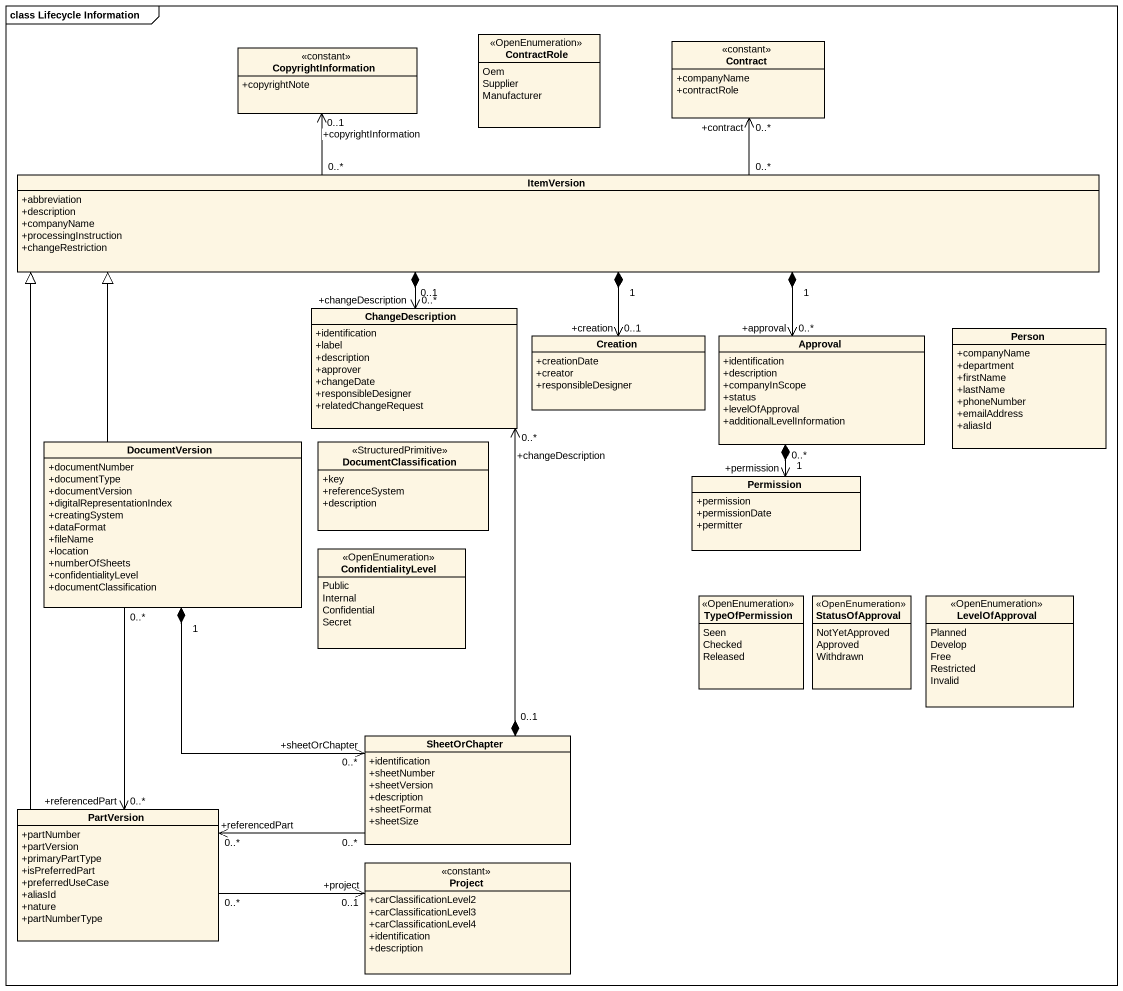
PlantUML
@startuml
mainframe class Lifecycle Information
hide circle
hide empty members
skinparam classAttributeIconSize 0
class CopyrightInformation <<constant>> {
  +copyrightNote
}
enum ContractRole <<OpenEnumeration>> {
  Oem
  Supplier
  Manufacturer
}
class Contract <<constant>> {
  +companyName
  +contractRole
}
class ItemVersion {
  +abbreviation
  +description
  +companyName
  +processingInstruction
  +changeRestriction
}
class ChangeDescription {
  +identification
  +label
  +description
  +approver
  +changeDate
  +responsibleDesigner
  +relatedChangeRequest
}
class Creation {
  +creationDate
  +creator
  +responsibleDesigner
}
class Approval {
  +identification
  +description
  +companyInScope
  +status
  +levelOfApproval
  +additionalLevelInformation
}
class "Person" as Person_ {
  +companyName
  +department
  +firstName
  +lastName
  +phoneNumber
  +emailAddress
  +aliasId
}
class DocumentVersion {
  +documentNumber
  +documentType
  +documentVersion
  +digitalRepresentationIndex
  +creatingSystem
  +dataFormat
  +fileName
  +location
  +numberOfSheets
  +confidentialityLevel
  +documentClassification
}
class DocumentClassification <<StructuredPrimitive>> {
  +key
  +referenceSystem
  +description
}
class Permission {
  +permission
  +permissionDate
  +permitter
}
enum ConfidentialityLevel <<OpenEnumeration>> {
  Public
  Internal
  Confidential
  Secret
}
enum TypeOfPermission <<OpenEnumeration>> {
  Seen
  Checked
  Released
}
enum StatusOfApproval <<OpenEnumeration>> {
  NotYetApproved
  Approved
  Withdrawn
}
enum LevelOfApproval <<OpenEnumeration>> {
  Planned
  Develop
  Free
  Restricted
  Invalid
}
class SheetOrChapter {
  +identification
  +sheetNumber
  +sheetVersion
  +description
  +sheetFormat
  +sheetSize
}
class PartVersion {
  +partNumber
  +partVersion
  +primaryPartType
  +isPreferredPart
  +preferredUseCase
  +aliasId
  +nature
  +partNumberType
}
class Project <<constant>> {
  +carClassificationLevel2
  +carClassificationLevel3
  +carClassificationLevel4
  +identification
  +description
}
CopyrightInformation "0..1\n+copyrightInformation" <-- "0..*" ItemVersion
ItemVersion "0..*" -up-> "+contract\n0..*" Contract
ItemVersion "0..1" *--> "+changeDescription\n0..*" ChangeDescription
ItemVersion "1" *--> "+creation\n0..1" Creation
ItemVersion "1" *--> "+approval\n0..*" Approval
Approval "1" *--> "+permission\n0..*" Permission
DocumentVersion -up-|> ItemVersion
DocumentVersion "1" *--> "+sheetOrChapter\n0..*" SheetOrChapter
DocumentVersion "0..*" --> "+referencedPart\n0..*" PartVersion
SheetOrChapter "0..1" *-up-> "0..*\n+changeDescription" ChangeDescription
SheetOrChapter "0..*" -left-> "+referencedPart\n0..*" PartVersion
PartVersion -up-|> ItemVersion
PartVersion "0..*" -right-> "+project\n0..1" Project
@enduml
